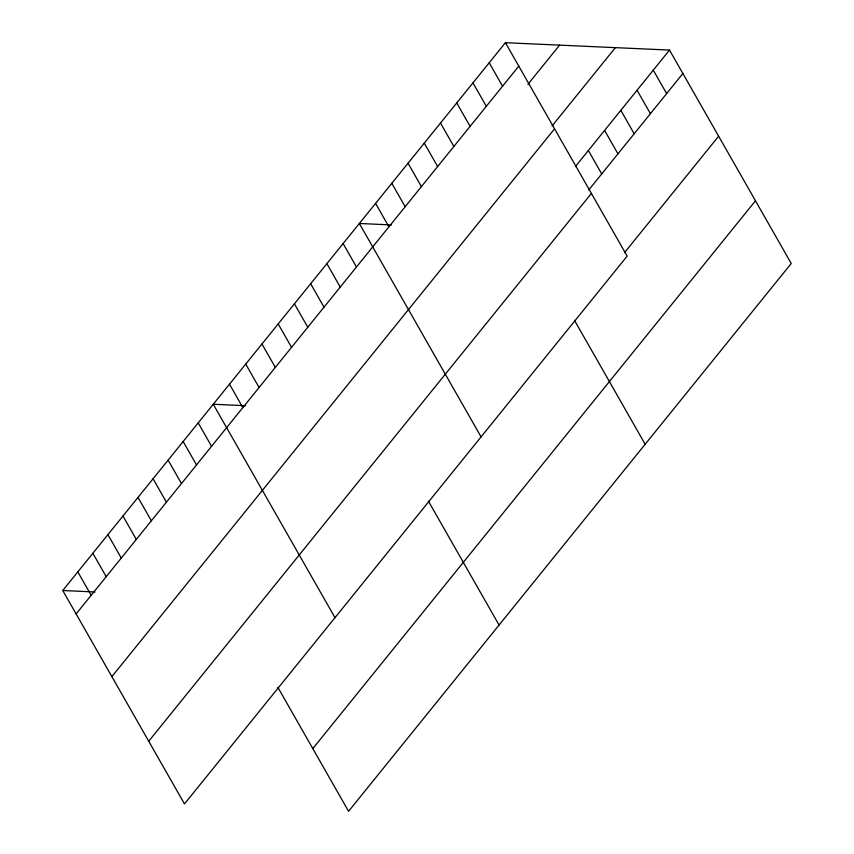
<?xml version="1.0" encoding="UTF-8"?>
<svg xmlns="http://www.w3.org/2000/svg" width="854" height="854" viewBox="0 0 854 854"><rect width="100%" height="100%" fill="white"/><g stroke="black" fill="none" stroke-linecap="round" stroke-linejoin="round"><path stroke-width="1.28" d="M505.429 42.7L627.156 256.104L184.485 803.924L62.758 590.52L505.429 42.7L669.515 50.076L791.242 263.48L348.571 811.3L277.902 687.406M76.113 613.93L518.784 66.121M527.932 84.3L559.583 45.134M552.068 125.976L615.371 47.643M111.874 676.635L554.545 128.815M575.372 166.583L669.515 50.076M588.737 189.994L682.88 73.497M148.724 741.229L591.395 193.41M624.498 252.688L718.641 136.192M312.81 748.606L755.48 200.786M391.58 224.933L359.353 223.481L481.069 436.885M245.493 405.714L213.265 404.262L334.992 617.666M62.758 590.52L94.986 591.971M653.289 70.167L666.643 93.577M637.052 90.246L650.417 113.667M620.826 110.337L634.18 133.758M604.589 130.427L617.954 153.837M588.363 150.507L601.718 173.928M489.203 62.79L502.558 86.201M472.967 82.87L486.321 106.291M456.741 102.96L470.095 126.381M574.496 320.367L645.165 444.261M440.504 123.051L453.858 146.461M424.278 143.13L437.632 166.551M408.041 163.221L421.396 186.631M391.815 183.311L405.17 206.721M375.579 203.391L388.933 226.812M343.116 243.571L356.47 266.982M326.89 263.651L340.244 287.072M310.653 283.741L324.008 307.152M428.409 501.149L499.078 625.043M294.427 303.832L307.782 327.242M278.19 323.912L291.545 347.332M261.964 344.002L275.319 367.412M245.728 364.082L259.082 387.502M229.502 384.172L242.856 407.593M198.213 422.89L211.568 446.3M183.162 441.507L196.516 464.928M168.11 460.135L181.464 483.556M153.058 478.763L166.423 502.184M138.006 497.391L151.371 520.801M122.965 516.019L136.32 539.429M107.914 534.636L121.268 558.057M92.862 553.264L106.216 576.685M77.81 571.892L91.165 595.313"/></g></svg>
